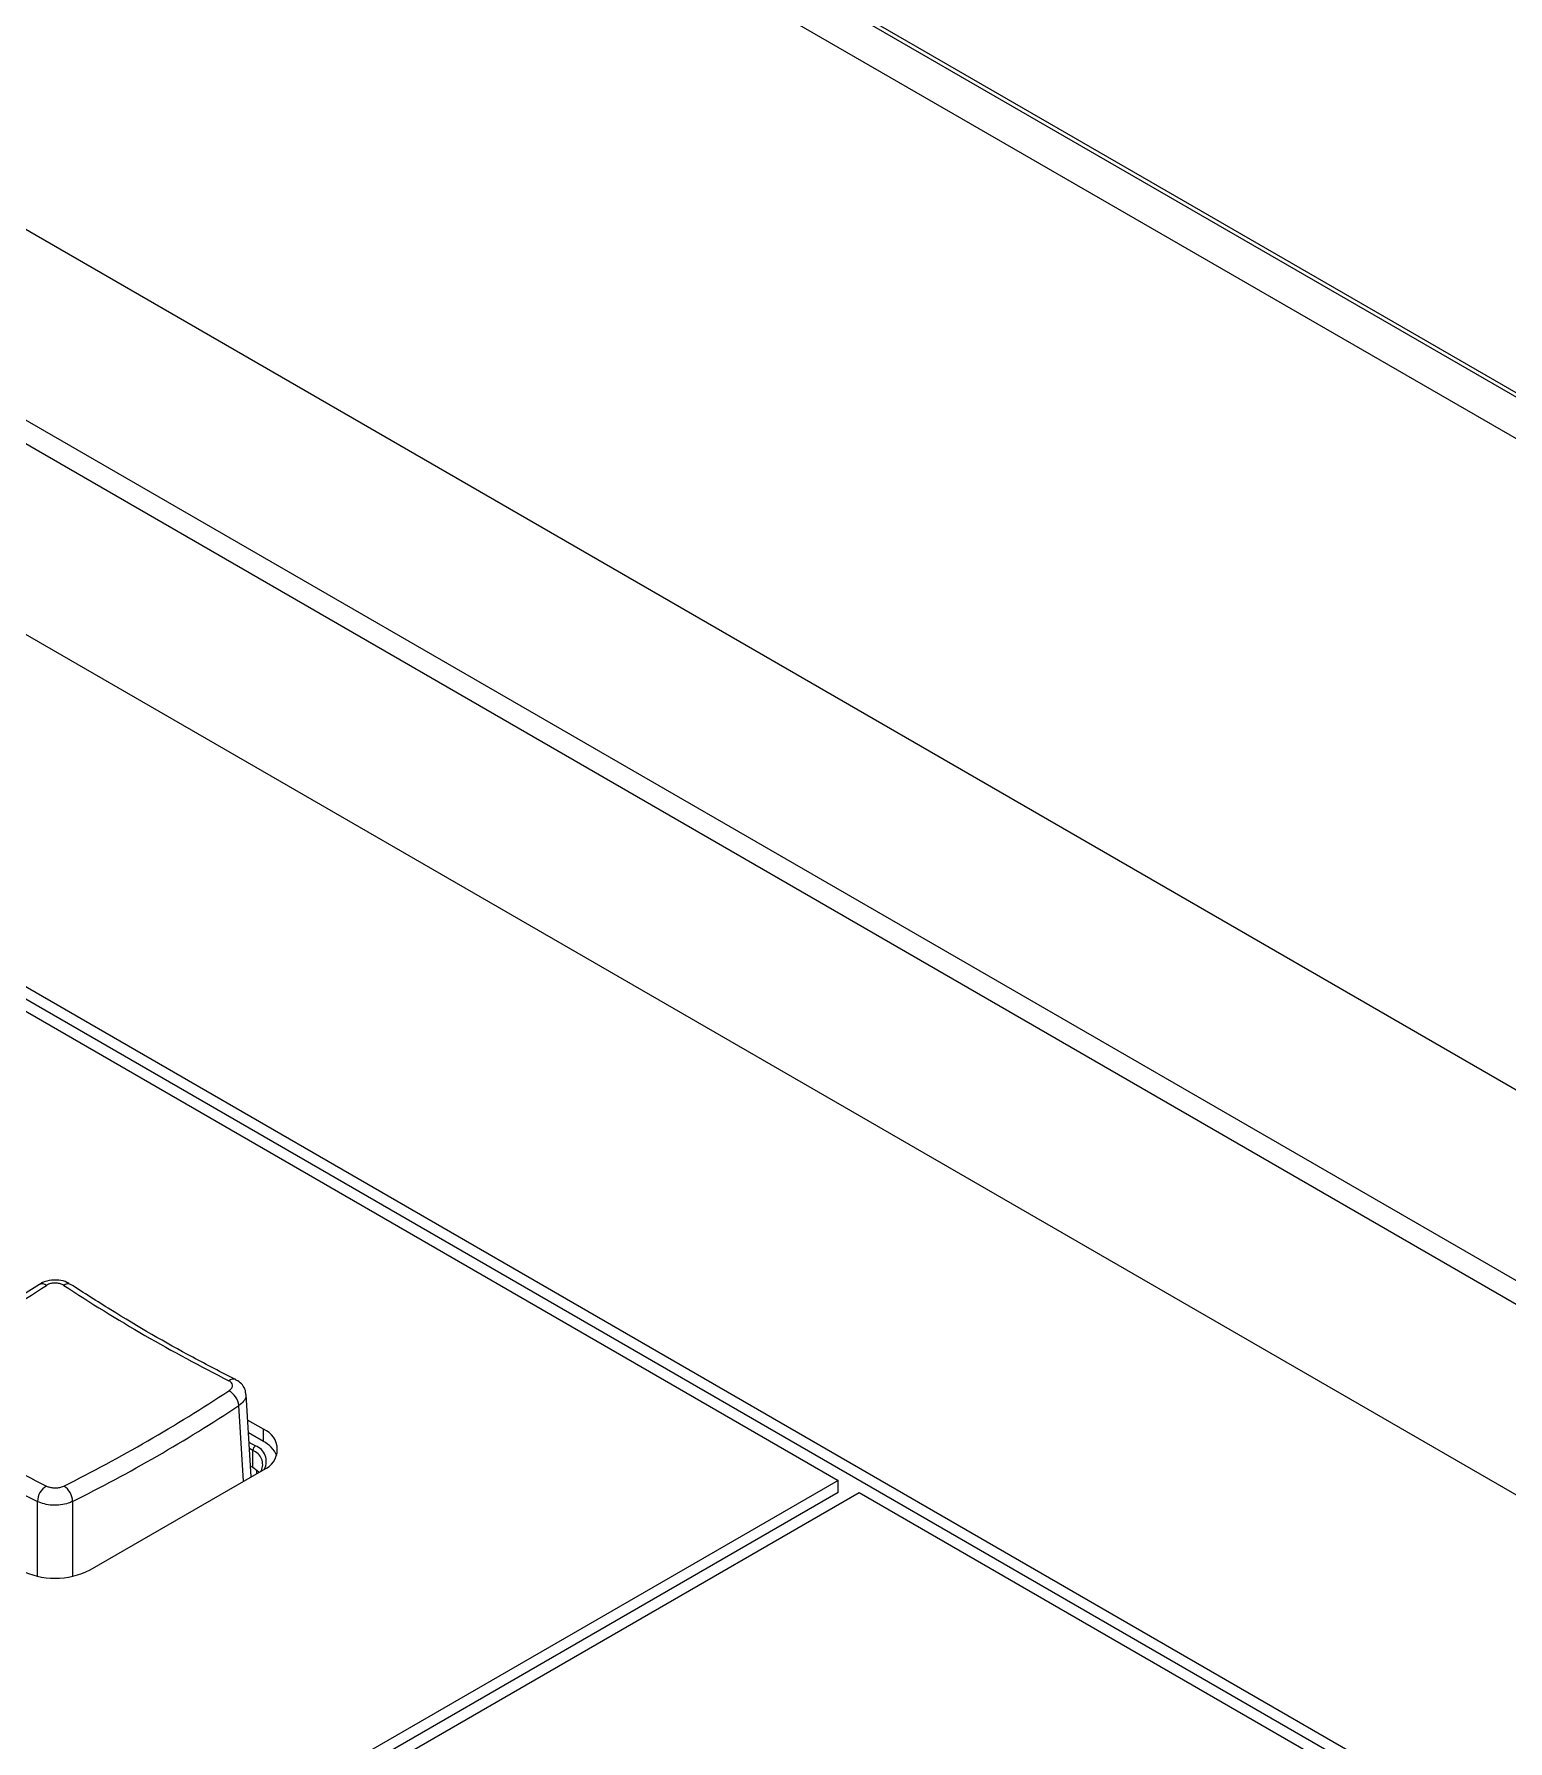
# Model space of a CAD drawing. Header units: millimetres. Extents: x 69 to 580, y 43 to 425.
# Drawn here: x 502.52 to 532.28, y 335.47 to 369.94 of the extents above; entities that cross this region are included whole.
import ezdxf

# ---------------------------------------------------------------- set-up
doc = ezdxf.new("R2010")
doc.units = ezdxf.units.MM

msp = doc.modelspace()

# ---------------------------------------------------------------- linework, layer by layer
at = {"color": 7, "linetype": 'Continuous', "lineweight": 15}
for p, q in [((570.3418, 339.8961), (427.9305, 422.1084)), ((429.1645, 422.2411), (571.5758, 340.0288)), ((574.4872, 338.4319), (432.0759, 420.6442)), ((416.5439, 415.535), (558.9552, 333.3227)), ((557.1971, 330.4798), (414.7858, 412.6921)), ((414.747, 412.243), (557.1583, 330.0307)), ((555.4002, 327.1878), (412.9889, 409.4001)), ((549.2342, 323.6282), (406.8229, 405.8405)), ((549.2342, 323.3832), (406.8229, 405.5955)), ((455.6309, 377.1744), (518.7579, 340.732)), ((506.8968, 340.8038), (506.7963, 342.4659)), ((507.1458, 341.7639), (506.8276, 341.9476)), ((507.1458, 341.5189), (506.843, 341.6938)), ((507.1458, 341.5189), (507.1458, 341.7639)), ((506.9337, 340.9882), (506.9337, 341.3352)), ((506.9337, 340.9882), (506.8839, 341.0169)), ((518.7579, 340.732), (492.6592, 325.6655)), ((503.6456, 338.9269), (507.1458, 340.9475)), ((518.7579, 340.487), (518.7579, 340.732)), ((518.7579, 340.487), (492.6592, 325.4206)), ((493.0835, 325.4206), (519.1822, 340.487)), ((519.1822, 340.487), (548.8099, 323.3833))]:
    msp.add_line(p, q, dxfattribs=at)
at = {"color": 8, "linetype": 'Continuous', "lineweight": 15}
for p, q in [((506.7431, 340.715), (506.6507, 342.2434)), ((506.8545, 341.5034), (506.9867, 341.4271)), ((506.9337, 341.3352), (506.8622, 341.3765)), ((507.0044, 340.9405), (507.0044, 340.8659)), ((502.5852, 338.795), (502.5852, 340.3044)), ((503.2919, 340.3044), (503.2919, 338.795))]:
    msp.add_line(p, q, dxfattribs=at)
at = {"color": 7, "linetype": 'Continuous', "lineweight": 15, "flags": 128}
msp.add_lwpolyline([(507.0544, 340.8947), (507.0207, 340.927), (506.9337, 340.9882)], dxfattribs=at)
at = {"color": 7, "linetype": 'Continuous', "lineweight": 15}
for centre, radius, start, end in [((484.045, 373.243), 34.1583, 296.76599, 303.22863), ((521.8323, 373.2434), 34.1588, 236.77142, 243.23396), ((516.9952, 369.1213), 31.86, 236.53799, 243.46739), ((488.882, 369.1211), 31.8598, 296.53259, 303.46203), ((506.2488, 342.1894), 0.4055, 7.65075, 60.42114), ((516.9189, 369.0124), 32.0875, 236.53799, 243.46739), ((488.9582, 369.0124), 32.0875, 296.53261, 303.46202), ((506.9909, 341.3557), 0.4366, 290.78337, 69.21626), ((507.0488, 341.33), 0.1153, 122.6058, 177.39358), ((506.8279, 341.0506), 0.3037, 335.19193, 69.62097), ((506.8791, 340.9963), 0.5868, 23.81716, 62.96787), ((502.945, 340.3064), 0.3598, 120.36423, 180.3172), ((502.932, 340.3063), 0.3598, 359.68464, 59.63491), ((502.9385, 340.2916), 1.537, 242.6097, 297.39036)]:
    msp.add_arc(centre, radius, start, end, dxfattribs=at)
at = {"color": 8, "linetype": 'Continuous', "lineweight": 15}
for centre, radius, start, end in [((502.678, 344.5732), 0.1288, 48.62823, 113.97134), ((503.1982, 344.5785), 0.1243, 64.67551, 132.71082), ((506.5347, 342.6434), 0.1326, 67.22637, 130.28716), ((506.8703, 341.1128), 0.3351, 333.16253, 69.67833)]:
    msp.add_arc(centre, radius, start, end, dxfattribs=at)
at = {"color": 7, "linetype": 'Continuous', "lineweight": 15}
for points, knots in [([(503.247, 344.6849), (503.225, 344.701), (503.1579, 344.7501), (503.0059, 344.7834), (502.8166, 344.7744), (502.6786, 344.7378), (502.6288, 344.6915), (502.6262, 344.6891)], [0, 0, 0, 0, 0.1275075, 0.3902945, 0.6779258, 0.9837452, 1, 1, 1, 1]), ([(502.6253, 344.6906), (502.3347, 344.5046), (501.4917, 343.9649), (500.3781, 343.3238), (499.5597, 342.9036), (499.2909, 342.7657)], [0, 0, 0, 0, 0.2610219, 0.7573406, 1, 1, 1, 1]), ([(503.1139, 344.6699), (503.0923, 344.6815), (503.0489, 344.7047), (502.9661, 344.7192), (502.8819, 344.7161), (502.8116, 344.6976), (502.7769, 344.6777), (502.7631, 344.6699)], [0, 0, 0, 0, 0.2147681, 0.4295459, 0.6442009, 0.8587946, 1, 1, 1, 1]), ([(506.5861, 342.7657), (506.2971, 342.9143), (505.4583, 343.3455), (504.3446, 343.9902), (503.5219, 344.5175), (503.2518, 344.6906)], [0, 0, 0, 0, 0.26095799, 0.75732279, 1, 1, 1, 1]), ([(506.4489, 342.5421), (506.4666, 342.556), (506.5021, 342.5837), (506.5243, 342.6333), (506.5194, 342.6815), (506.4913, 342.7199), (506.461, 342.7376), (506.4489, 342.7446)], [0, 0, 0, 0, 0.21476889, 0.42954752, 0.64419694, 0.85879514, 1, 1, 1, 1]), ([(506.7906, 342.4656), (506.7893, 342.4931), (506.7857, 342.5634), (506.7255, 342.6606), (506.654, 342.7325), (506.5998, 342.7549), (506.5837, 342.7616)], [0, 0, 0, 0, 0.2133707, 0.5451769, 0.8654335, 1, 1, 1, 1]), ([(502.7631, 340.6168), (502.7848, 340.608), (502.8281, 340.5903), (502.9109, 340.5792), (502.9951, 340.5816), (503.0654, 340.5957), (503.1002, 340.6108), (503.1139, 340.6168)], [0, 0, 0, 0, 0.2147688, 0.4295465, 0.6441977, 0.8587958, 1, 1, 1, 1]), ([(503.2919, 340.3044), (503.2641, 340.2918), (503.1941, 340.2601), (503.0525, 340.2307), (502.883, 340.2257), (502.7161, 340.2489), (502.6288, 340.2859), (502.5852, 340.3044)], [0, 0, 0, 0, 0.1411822, 0.3557841, 0.570464, 0.7852603, 1, 1, 1, 1])]:
    msp.add_open_spline(points, degree=3, knots=knots, dxfattribs=at)
at = {"color": 8, "linetype": 'Continuous', "lineweight": 15}
msp.add_open_spline([(506.7893, 342.4654), (506.7918, 342.4517), (506.7998, 342.406), (506.756, 342.3251), (506.6858, 342.2706), (506.6507, 342.2434)], degree=3, knots=[0, 0, 0, 0, 0.1770881, 0.58859329, 1, 1, 1, 1], dxfattribs=at)

doc.saveas('drawing.dxf')
